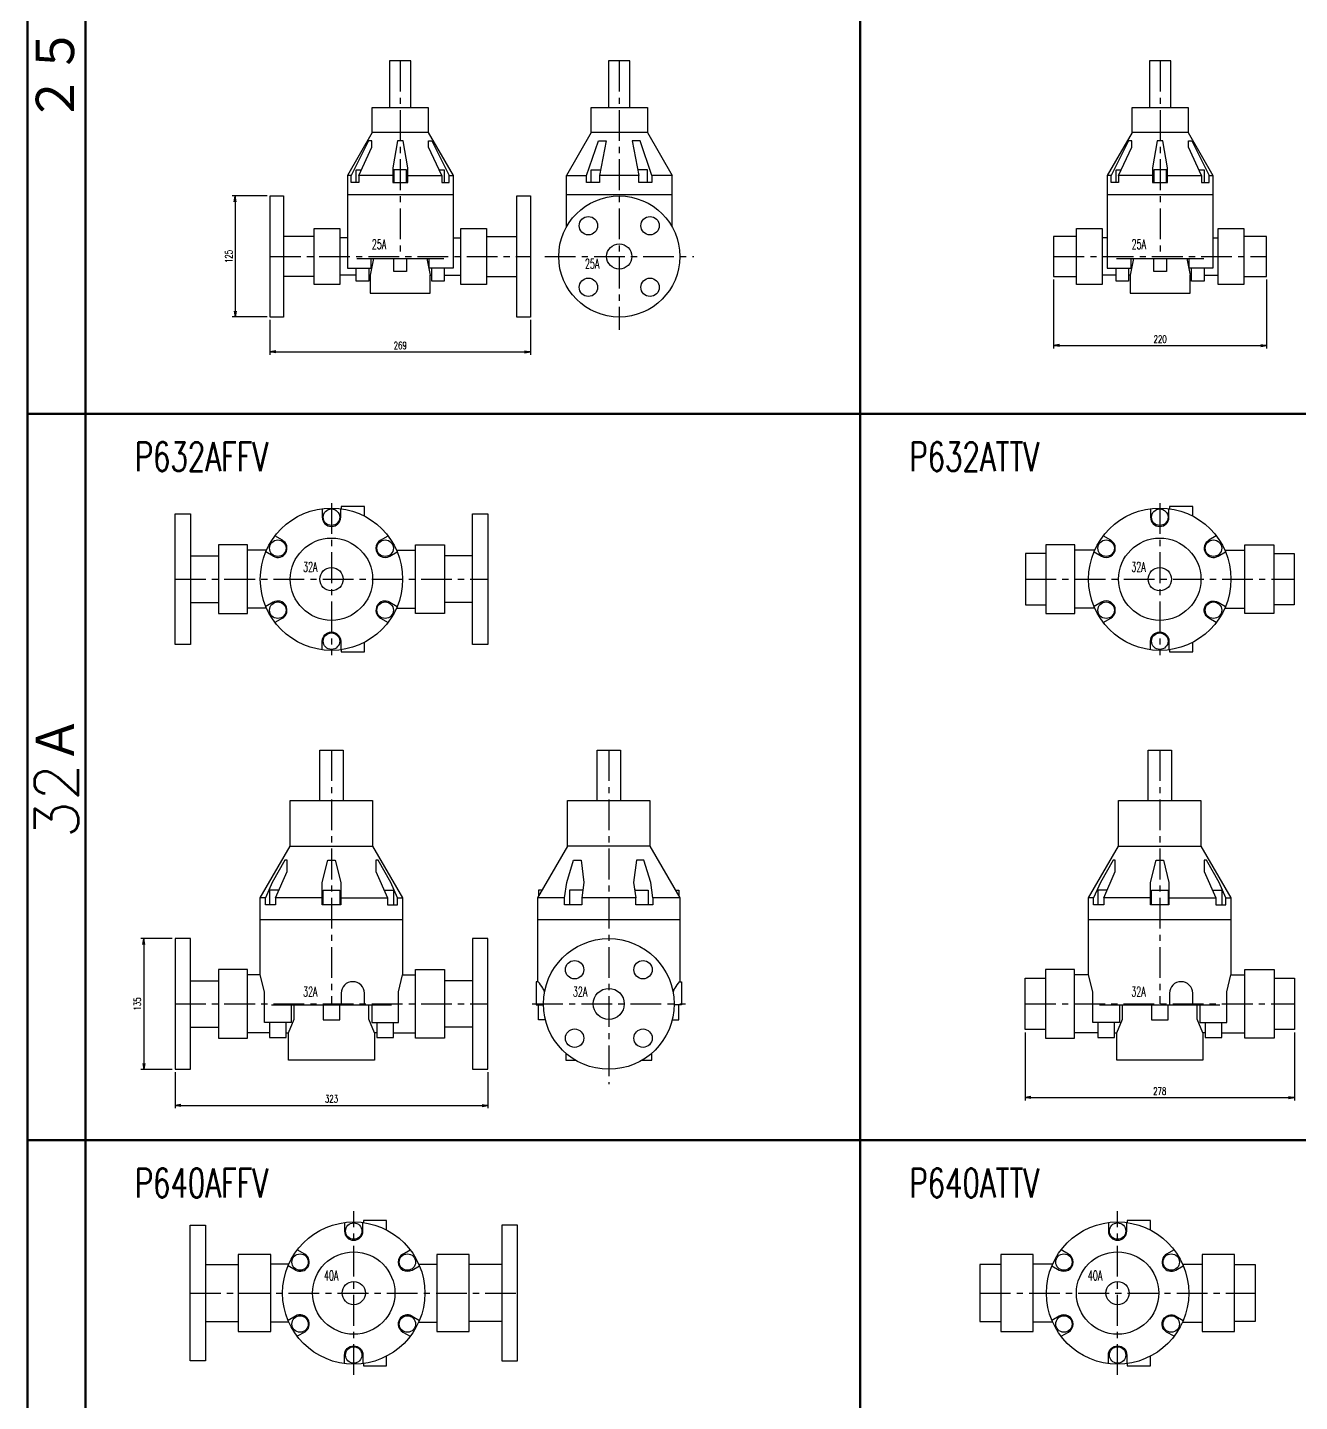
# Model space of a CAD drawing. Header units: millimetres. Extents: x 1711 to 90196, y -23291 to 8516.
# Drawn here: x 19972 to 21285, y -15264 to -13845 of the extents above; entities that cross this region are included whole.
import ezdxf

# ---------------------------------------------------------------- set-up
doc = ezdxf.new("R2010")
doc.units = ezdxf.units.MM
doc.header["$PDMODE"] = 35
doc.linetypes.add('CENTER', pattern=[50.8, 31.75, -6.35, 6.35, -6.35])
for name, color, linetype in [('CEN', 2, 'CENTER'), ('寸法', 2, 'Continuous'), ('配管-CVP', 4, 'Continuous')]:
    doc.layers.add(name, color=color, linetype=linetype)
doc.layers.add('line', color=153, linetype='Continuous', lineweight=50)
doc.styles.add('kpk', font='romans.shx', dxfattribs={"width": 0.7, "bigfont": 'extfont2.shx'})
doc.styles.get("Standard").update_dxf_attribs({"font": 'romans.shx', "bigfont": 'extfont.shx'})
doc.dimstyles.new('KPK-3', dxfattribs={"dimscale": 3, "dimtxt": 2.5, "dimasz": 2, "dimexe": 1, "dimexo": 1, "dimgap": 1, "dimtad": 3, "dimdec": 1, "dimdsep": 46, "dimtxsty": 'kpk', "dimblk": 'OPEN', "dimcen": 2.5, "dimclrd": 2, "dimclre": 2, "dimclrt": 4, "dimadec": 1, "dimazin": 2, "dimtfac": 1, "dimtdec": 1, "dimtmove": 0, "dimatfit": 2, "dimldrblk": 'OPEN', "dimfxl": 0, "dimlwd": -1, "dimlwe": -1, "dimarcsym": 0})

# ---------------------------------------------------------------- blocks, each defined once
blk = doc.blocks.new('_Open')
at = {"color": 0, "linetype": 'ByBlock', "lineweight": -2}
for p, q in [((-1, 0.17), (0, 0)), ((-1, -0.17), (0, 0)), ((0, 0), (-1, 0))]:
    blk.add_line(p, q, dxfattribs=at)
blk = doc.blocks.new('*D3018')
at = {"layer": 'Defpoints', "color": 0, "transparency": 16777216}
for p in [(20222.2, -14143.6), (20491.2, -14143.6), (20491.2, -14179.7)]:
    blk.add_point(p, dxfattribs=at)
at = {"layer": '寸法', "color": 2, "transparency": 16777216}
for p, q in [((20222.2, -14146.6), (20222.2, -14182.7)), ((20491.2, -14146.6), (20491.2, -14182.7)), ((20228.2, -14179.7), (20485.2, -14179.7))]:
    blk.add_line(p, q, dxfattribs=at)
at = {"layer": '寸法', "color": 2, "transparency": 16777216, "xscale": 6, "yscale": 6, "zscale": 6, "rotation": 180}
blk.add_blockref('_Open', (20222.2, -14179.7), dxfattribs=at)
at = {"layer": '寸法', "color": 2, "transparency": 16777216, "xscale": 6, "yscale": 6, "zscale": 6}
blk.add_blockref('_Open', (20491.2, -14179.7), dxfattribs=at)
at = {"layer": '寸法', "color": 4, "transparency": 16777216, "insert": (20356.7, -14173), "char_height": 7.5, "attachment_point": 5, "style": 'kpk', "bg_fill": 3, "box_fill_scale": 1.1, "bg_fill_color": 256, "bg_fill_true_color": 13158600, "bg_fill_transparency": 0}
blk.add_mtext('269', dxfattribs=at)
blk = doc.blocks.new('*D3019')
at = {"layer": 'Defpoints', "color": 0, "transparency": 16777216}
for p in [(20124.2, -14920.5), (20447.2, -14920.5), (20447.2, -14957.7)]:
    blk.add_point(p, dxfattribs=at)
at = {"layer": '寸法', "color": 2, "transparency": 16777216}
for p, q in [((20124.2, -14923.5), (20124.2, -14960.7)), ((20447.2, -14923.5), (20447.2, -14960.7)), ((20130.2, -14957.7), (20441.2, -14957.7))]:
    blk.add_line(p, q, dxfattribs=at)
at = {"layer": '寸法', "color": 2, "transparency": 16777216, "xscale": 6, "yscale": 6, "zscale": 6, "rotation": 180}
blk.add_blockref('_Open', (20124.2, -14957.7), dxfattribs=at)
at = {"layer": '寸法', "color": 2, "transparency": 16777216, "xscale": 6, "yscale": 6, "zscale": 6}
blk.add_blockref('_Open', (20447.2, -14957.7), dxfattribs=at)
at = {"layer": '寸法', "color": 4, "transparency": 16777216, "insert": (20285.7, -14950.9), "char_height": 7.5, "attachment_point": 5, "style": 'kpk', "bg_fill": 3, "box_fill_scale": 1.1, "bg_fill_color": 256, "bg_fill_true_color": 13158600, "bg_fill_transparency": 0}
blk.add_mtext('323', dxfattribs=at)
blk = doc.blocks.new('*D3024')
at = {"layer": 'Defpoints', "color": 0, "transparency": 16777216}
for p in [(21002.1, -14879.5), (21280.1, -14879.5), (21280.1, -14949.7)]:
    blk.add_point(p, dxfattribs=at)
at = {"layer": '寸法', "color": 2, "transparency": 16777216}
for p, q in [((21002.1, -14882.5), (21002.1, -14952.7)), ((21280.1, -14882.5), (21280.1, -14952.7)), ((21008.1, -14949.7), (21274.1, -14949.7))]:
    blk.add_line(p, q, dxfattribs=at)
at = {"layer": '寸法', "color": 2, "transparency": 16777216, "xscale": 6, "yscale": 6, "zscale": 6, "rotation": 180}
blk.add_blockref('_Open', (21002.1, -14949.7), dxfattribs=at)
at = {"layer": '寸法', "color": 2, "transparency": 16777216, "xscale": 6, "yscale": 6, "zscale": 6}
blk.add_blockref('_Open', (21280.1, -14949.7), dxfattribs=at)
at = {"layer": '寸法', "color": 4, "transparency": 16777216, "insert": (21141.1, -14943), "char_height": 7.5, "attachment_point": 5, "style": 'kpk', "bg_fill": 3, "box_fill_scale": 1.1, "bg_fill_color": 256, "bg_fill_true_color": 13158600, "bg_fill_transparency": 0}
blk.add_mtext('278', dxfattribs=at)
blk = doc.blocks.new('*D3025')
at = {"layer": 'Defpoints', "color": 0, "transparency": 16777216}
for p in [(21031.5, -14101.9), (21251.5, -14101.9), (21251.5, -14173.1)]:
    blk.add_point(p, dxfattribs=at)
at = {"layer": '寸法', "color": 2, "transparency": 16777216}
for p, q in [((21031.5, -14104.9), (21031.5, -14176.1)), ((21251.5, -14104.9), (21251.5, -14176.1)), ((21037.5, -14173.1), (21245.5, -14173.1))]:
    blk.add_line(p, q, dxfattribs=at)
at = {"layer": '寸法', "color": 2, "transparency": 16777216, "xscale": 6, "yscale": 6, "zscale": 6, "rotation": 180}
blk.add_blockref('_Open', (21031.5, -14173.1), dxfattribs=at)
at = {"layer": '寸法', "color": 2, "transparency": 16777216, "xscale": 6, "yscale": 6, "zscale": 6}
blk.add_blockref('_Open', (21251.5, -14173.1), dxfattribs=at)
at = {"layer": '寸法', "color": 4, "transparency": 16777216, "insert": (21141.5, -14166.4), "char_height": 7.5, "attachment_point": 5, "style": 'kpk', "bg_fill": 3, "box_fill_scale": 1.1, "bg_fill_color": 256, "bg_fill_true_color": 13158600, "bg_fill_transparency": 0}
blk.add_mtext('220', dxfattribs=at)
blk = doc.blocks.new('*D2996')
at = {"layer": 'Defpoints', "color": 0, "transparency": 16777216}
for p in [(20222.2, -14018.6), (20186.3, -14143.6), (20222.2, -14143.6)]:
    blk.add_point(p, dxfattribs=at)
at = {"layer": '寸法', "color": 2, "transparency": 16777216}
for p, q in [((20219.2, -14018.6), (20183.3, -14018.6)), ((20186.3, -14024.6), (20186.3, -14137.6)), ((20219.2, -14143.6), (20183.3, -14143.6))]:
    blk.add_line(p, q, dxfattribs=at)
at = {"layer": '寸法', "color": 2, "transparency": 16777216, "xscale": 6, "yscale": 6, "zscale": 6}
for p, rotation in [((20186.3, -14018.6), 90), ((20186.3, -14143.6), 270)]:
    blk.add_blockref('_Open', p, dxfattribs=dict(at, rotation=rotation))
at = {"layer": '寸法', "color": 4, "transparency": 16777216, "insert": (20179.6, -14081.1), "char_height": 7.5, "attachment_point": 5, "rotation": 90, "style": 'kpk', "bg_fill": 3, "box_fill_scale": 1.1, "bg_fill_color": 256, "bg_fill_true_color": 13158600, "bg_fill_transparency": 0}
blk.add_mtext('125', dxfattribs=at)
blk = doc.blocks.new('*D2997')
at = {"layer": 'Defpoints', "color": 0, "transparency": 16777216}
for p in [(20124.2, -14785.5), (20091.9, -14920.5), (20124.2, -14920.5)]:
    blk.add_point(p, dxfattribs=at)
at = {"layer": '寸法', "color": 2, "transparency": 16777216}
for p, q in [((20121.2, -14785.5), (20088.9, -14785.5)), ((20091.9, -14791.5), (20091.9, -14914.5)), ((20121.2, -14920.5), (20088.9, -14920.5))]:
    blk.add_line(p, q, dxfattribs=at)
at = {"layer": '寸法', "color": 2, "transparency": 16777216, "xscale": 6, "yscale": 6, "zscale": 6}
for p, rotation in [((20091.9, -14785.5), 90), ((20091.9, -14920.5), 270)]:
    blk.add_blockref('_Open', p, dxfattribs=dict(at, rotation=rotation))
at = {"layer": '寸法', "color": 4, "transparency": 16777216, "insert": (20085.2, -14853), "char_height": 7.5, "attachment_point": 5, "rotation": 90, "style": 'kpk', "bg_fill": 3, "box_fill_scale": 1.1, "bg_fill_color": 256, "bg_fill_true_color": 13158600, "bg_fill_transparency": 0}
blk.add_mtext('135', dxfattribs=at)
blk = doc.blocks.new('A$Cba4892d7')
at = {"layer": 'line'}
for p, q in [((60, 0), (60, -4960)), ((860, -100), (860, -4960)), ((0, -2610), (2460, -2610)), ((0, -3360), (2460, -3360))]:
    blk.add_line(p, q, dxfattribs=at)
blk.add_lwpolyline([(0, -4960), (0, 0), (2460, 0), (2460, -4960)], close=True, dxfattribs=at)
at = {"layer": 'line', "char_height": 45, "attachment_point": 5, "rotation": 90}
for s, insert in [('２５Ａ', (30, -2235)), ('32Ａ', (30, -2985))]:
    blk.add_mtext(s, dxfattribs=dict(at, insert=insert))
at = {"layer": 'line', "char_height": 30, "attachment_point": 4}
for s, insert in [('{\\W0.7;P632AFFV}', (110.7, -2654.1)), ('{\\W0.7;P632ATTV}', (910.7, -2654.1)), ('{\\W0.7;P640AFFV}', (110.7, -3404.1)), ('{\\W0.7;P640ATTV}', (910.7, -3404.1))]:
    blk.add_mtext(s, dxfattribs=dict(at, insert=insert))

msp = doc.modelspace()

# ---------------------------------------------------------------- linework, layer by layer
at = {"layer": 'CEN'}
for p, q in [((20356.7191, -13879.1206), (20356.7191, -14081.1206)), ((20582.8942, -13879.1206), (20582.8942, -14156.6831)), ((21141.4556, -13879.1206), (21141.4556, -14081.1206)), ((20222.2191, -14081.1206), (20491.2191, -14081.1206)), ((20506.0174, -14081.1206), (20659.771, -14081.1206)), ((21031.4556, -14081.1206), (21251.4556, -14081.1206)), ((20285.7003, -14335.7596), (20285.7003, -14492.9596)), ((21141.1331, -14335.7596), (21141.1331, -14492.9596)), ((20124.2003, -14414.3596), (20447.2003, -14414.3596)), ((21002.3831, -14414.3596), (21279.8831, -14414.3596)), ((20285.7003, -14590.9622), (20285.7003, -14852.9622)), ((20572.0913, -14590.9622), (20572.0913, -14935.9622)), ((21141.1331, -14590.9622), (21141.1331, -14852.9622)), ((20124.2003, -14852.9622), (20447.2003, -14852.9622)), ((20492.9563, -14852.9622), (20651.2263, -14852.9622)), ((21002.1331, -14852.9622), (21280.1331, -14852.9622)), ((20308.6813, -15236.0247), (20308.6813, -15067.0247)), ((21097.5507, -15236.0247), (21097.5507, -15067.0247)), ((20139.6813, -15151.5247), (20477.6813, -15151.5247)), ((20955.3707, -15151.5247), (21239.7307, -15151.5247))]:
    msp.add_line(p, q, dxfattribs=at)
at = {"layer": '配管-CVP', "color": 0, "linetype": 'ByBlock'}
for p, q in [((20385.7191, -13953.1206), (20411.2191, -13997.3553)), ((20611.8942, -13953.1206), (20637.3942, -13997.3553)), ((21170.4556, -13953.1206), (21195.9556, -13997.3553)), ((20411.2191, -14017.3706), (20302.2191, -14017.3706)), ((20637.3942, -14017.3706), (20528.3942, -14017.3706)), ((21195.9556, -14017.3706), (21086.9556, -14017.3706)), ((20267.7191, -14060.3706), (20236.2191, -14060.3706)), ((20445.7191, -14060.3706), (20477.2191, -14060.3706)), ((20302.2191, -14061.7206), (20294.2191, -14061.7206)), ((20411.2191, -14061.7206), (20419.2191, -14061.7206)), ((21086.9556, -14061.7206), (21081.4556, -14061.7206)), ((21195.9556, -14061.7206), (21201.4556, -14061.7206)), ((20311.7191, -14083.1206), (20401.7191, -14083.1206)), ((21096.4556, -14083.1206), (21186.4556, -14083.1206)), ((20267.7191, -14101.8706), (20236.2191, -14101.8706)), ((20311.2479, -14100.5206), (20294.2191, -14100.5206)), ((20402.1902, -14100.5206), (20419.2191, -14100.5206)), ((20445.7191, -14101.8706), (20477.2191, -14101.8706)), ((21095.9844, -14100.5206), (21081.4556, -14100.5206)), ((21186.9267, -14100.5206), (21201.4556, -14100.5206)), ((20235.0247, -14374.1324), (20227.3313, -14369.6907)), ((20336.3759, -14374.1324), (20344.0692, -14369.6907)), ((20218.6015, -14384.3596), (20198.9503, -14384.3596)), ((20225.5247, -14390.5869), (20217.8313, -14386.1452)), ((20345.8759, -14390.5869), (20353.5692, -14386.1452)), ((20352.7991, -14384.3596), (20372.4503, -14384.3596)), ((21074.0343, -14384.3596), (21053.3831, -14384.3596)), ((21208.2319, -14384.3596), (21228.8831, -14384.3596)), ((20140.2003, -14390.3596), (20168.9503, -14390.3596)), ((20431.2003, -14390.3596), (20402.4503, -14390.3596)), ((20140.2003, -14438.3596), (20168.9503, -14438.3596)), ((20225.5247, -14438.1324), (20217.8313, -14442.5741)), ((20345.8759, -14438.1324), (20353.5692, -14442.5741)), ((20431.2003, -14438.3596), (20402.4503, -14438.3596)), ((20218.6015, -14444.3596), (20198.9503, -14444.3596)), ((20235.0247, -14454.5869), (20227.3313, -14459.0286)), ((20336.3759, -14454.5869), (20344.0692, -14459.0286)), ((20352.7991, -14444.3596), (20372.4503, -14444.3596)), ((21074.0343, -14444.3596), (21053.3831, -14444.3596)), ((21208.2319, -14444.3596), (21228.8831, -14444.3596)), ((20295.2003, -14743.4622), (20343.5752, -14743.4622)), ((20526.51, -14743.4622), (20498.9593, -14743.4622)), ((21150.6331, -14743.4622), (21199.0079, -14743.4622)), ((20359.2003, -14766.2122), (20212.2003, -14766.2122)), ((20645.5913, -14766.2122), (20498.5913, -14766.2122)), ((21214.6331, -14766.2122), (21067.6331, -14766.2122)), ((20140.2003, -14828.9622), (20168.9503, -14828.9622)), ((20431.2003, -14828.9622), (20402.4503, -14828.9622)), ((20223.6023, -14853.9622), (20347.7982, -14853.9622)), ((21079.0351, -14853.9622), (21203.231, -14853.9622)), ((20140.2003, -14876.9622), (20168.9503, -14876.9622)), ((20221.7747, -14882.9622), (20198.9503, -14882.9622)), ((20349.6259, -14882.9622), (20372.4503, -14882.9622)), ((20431.2003, -14876.9622), (20402.4503, -14876.9622)), ((21077.2074, -14882.9622), (21053.1331, -14882.9622)), ((21205.0587, -14882.9622), (21229.1331, -14882.9622)), ((20258.0057, -15111.2975), (20250.3124, -15106.8557)), ((20359.3569, -15111.2975), (20367.0502, -15106.8557)), ((20155.6813, -15122.0247), (20189.4313, -15122.0247)), ((20241.5825, -15121.5247), (20222.9313, -15121.5247)), ((20248.5057, -15127.752), (20240.8124, -15123.3102)), ((20368.8569, -15127.752), (20376.5502, -15123.3102)), ((20375.7801, -15121.5247), (20394.4313, -15121.5247)), ((20461.6813, -15122.0247), (20427.9313, -15122.0247)), ((21030.4519, -15121.5247), (21010.3007, -15121.5247)), ((21164.6496, -15121.5247), (21184.8007, -15121.5247)), ((20155.6813, -15181.0247), (20189.4313, -15181.0247)), ((20241.5825, -15181.5247), (20222.9313, -15181.5247)), ((20248.5057, -15175.2975), (20240.8124, -15179.7392)), ((20368.8569, -15175.2975), (20376.5502, -15179.7392)), ((20375.7801, -15181.5247), (20394.4313, -15181.5247)), ((20461.6813, -15181.0247), (20427.9313, -15181.0247)), ((21030.4519, -15181.5247), (21010.3007, -15181.5247)), ((21164.6496, -15181.5247), (21184.8007, -15181.5247)), ((20258.0057, -15191.752), (20250.3124, -15196.1937)), ((20359.3569, -15191.752), (20367.0502, -15196.1937))]:
    msp.add_line(p, q, dxfattribs=at)
for points in [[(20367.7191, -13927.1206), (20367.7191, -13879.1206), (20345.7191, -13879.1206), (20345.7191, -13927.1206)], [(20593.8942, -13927.1206), (20593.8942, -13879.1206), (20571.8942, -13879.1206), (20571.8942, -13927.1206)], [(21152.4556, -13927.1206), (21152.4556, -13879.1206), (21130.4556, -13879.1206), (21130.4556, -13927.1206)], [(20327.7191, -13953.1206), (20327.7191, -13927.1206), (20385.7191, -13927.1206), (20385.7191, -13953.1206), (20327.7191, -13953.1206), (20302.2191, -13997.3553), (20302.2191, -14093.1206), (20326.7191, -14093.1206), (20326.7191, -14083.1206)], [(20553.8942, -13953.1206), (20553.8942, -13927.1206), (20611.8942, -13927.1206), (20611.8942, -13953.1206), (20553.8942, -13953.1206), (20528.3942, -13997.3553)], [(21112.4556, -13953.1206), (21112.4556, -13927.1206), (21170.4556, -13927.1206), (21170.4556, -13953.1206), (21112.4556, -13953.1206), (21086.9556, -13997.3553), (21086.9556, -14093.1206), (21111.4556, -14093.1206), (21111.4556, -14083.1206)], [(20313.8562, -13997.3553), (20327.4871, -13968.132), (20327.4871, -13961.6206), (20324.0643, -13961.6206), (20306.1368, -13997.3553)], [(20399.5819, -13997.3553), (20385.951, -13968.132), (20385.951, -13961.6206), (20389.3738, -13961.6206), (20407.3013, -13997.3553)], [(20637.3942, -14050.5265), (20637.3942, -13997.3553), (20616.5547, -13997.3553), (20604.421, -13961.6206), (20596.3675, -13961.6206), (20603.1843, -13997.3553), (20562.6042, -13997.3553)], [(21098.5927, -13997.3553), (21112.2236, -13968.132), (21112.2236, -13961.6206), (21108.8008, -13961.6206), (21090.8733, -13997.3553)], [(21184.3184, -13997.3553), (21170.6875, -13968.132), (21170.6875, -13961.6206), (21174.1104, -13961.6206), (21192.0378, -13997.3553)], [(20348.9691, -13997.3553), (20313.8562, -13997.3553), (20313.8562, -14004.6206), (20306.1368, -14004.6206), (20306.1368, -13997.3553), (20302.2191, -13997.3553)], [(20311.2479, -14004.6206), (20311.2479, -13991.6206), (20316.5311, -13991.6206)], [(20363.2191, -14004.6206), (20363.2191, -13991.6206), (20350.2191, -13991.6206), (20350.2191, -14004.6206)], [(20364.4691, -13997.3553), (20399.5819, -13997.3553), (20399.5819, -14004.6206), (20407.3013, -14004.6206), (20407.3013, -13997.3553), (20411.2191, -13997.3553), (20411.2191, -14093.1206), (20386.7191, -14093.1206), (20386.7191, -14083.1206)], [(20396.907, -13991.6206), (20402.1902, -13991.6206), (20402.1902, -14004.6206)], [(20528.3942, -14050.5265), (20528.3942, -13997.3553), (20549.2337, -13997.3553)], [(20553.8942, -14004.6206), (20553.8942, -13991.6206), (20563.6981, -13991.6206)], [(20611.8942, -14004.6206), (20611.8942, -13991.6206), (20602.0903, -13991.6206)], [(20616.5547, -13997.3553), (20616.5547, -14004.6206), (20603.1843, -14004.6206), (20603.1843, -13997.3553)], [(21133.7056, -13997.3553), (21098.5927, -13997.3553), (21098.5927, -14004.6206), (21090.8733, -14004.6206), (21090.8733, -13997.3553), (21086.9556, -13997.3553)], [(21095.9844, -14004.6206), (21095.9844, -13991.6206), (21101.2676, -13991.6206)], [(21147.9556, -14004.6206), (21147.9556, -13991.6206), (21134.9556, -13991.6206), (21134.9556, -14004.6206)], [(21149.2056, -13997.3553), (21184.3184, -13997.3553), (21184.3184, -14004.6206), (21192.0378, -14004.6206), (21192.0378, -13997.3553), (21195.9556, -13997.3553), (21195.9556, -14093.1206), (21171.4556, -14093.1206), (21171.4556, -14083.1206)], [(21181.6435, -13991.6206), (21186.9267, -13991.6206), (21186.9267, -14004.6206)], [(20329.2191, -14083.1206), (20325.7191, -14100.5206), (20324.2479, -14100.5206)], [(20363.2191, -14083.1206), (20363.2191, -14096.6206), (20350.2191, -14096.6206), (20350.2191, -14083.1206)], [(20384.2191, -14083.1206), (20387.7191, -14100.5206), (20389.1902, -14100.5206)], [(20324.2479, -14093.1206), (20324.2479, -14106.6206), (20311.2479, -14106.6206), (20311.2479, -14093.1206)], [(20325.7191, -14100.5206), (20325.7191, -14119.1206), (20387.7191, -14119.1206), (20387.7191, -14100.5206)], [(20402.1902, -14093.1206), (20402.1902, -14106.6206), (20389.1902, -14106.6206), (20389.1902, -14093.1206)], [(20319.7003, -14349.1964), (20319.7003, -14339.3596), (20295.7003, -14339.3596), (20295.7003, -14341.5431)], [(21175.1331, -14349.1964), (21175.1331, -14339.3596), (21151.1331, -14339.3596), (21151.1331, -14341.5431)], [(21023.3831, -14387.8596), (21002.3831, -14387.8596), (21002.3831, -14440.8596), (21023.3831, -14440.8596)], [(21258.8831, -14387.8596), (21279.8831, -14387.8596), (21279.8831, -14440.8596), (21258.8831, -14440.8596)], [(20295.7003, -14487.1762), (20295.7003, -14489.3596), (20319.7003, -14489.3596), (20319.7003, -14479.5229)], [(21151.1331, -14487.1762), (21151.1331, -14489.3596), (21175.1331, -14489.3596), (21175.1331, -14479.5229)], [(20273.7003, -14642.9622), (20273.7003, -14590.9622), (20297.7003, -14590.9622), (20297.7003, -14642.9622)], [(20560.0913, -14642.9622), (20560.0913, -14590.9622), (20584.0913, -14590.9622), (20584.0913, -14642.9622)], [(21129.1331, -14642.9622), (21129.1331, -14590.9622), (21153.1331, -14590.9622), (21153.1331, -14642.9622)], [(20212.2003, -14822.9622), (20212.2003, -14743.4622), (20243.2003, -14689.9622), (20243.2003, -14642.9622), (20328.2003, -14642.9622), (20328.2003, -14689.9622)], [(20529.5913, -14689.9622), (20529.5913, -14642.9622), (20614.5913, -14642.9622), (20614.5913, -14689.9622), (20645.5913, -14743.4622), (20645.5913, -14829.9622)], [(21067.6331, -14822.9622), (21067.6331, -14743.4622), (21098.6331, -14689.9622), (21098.6331, -14642.9622), (21183.6331, -14642.9622), (21183.6331, -14689.9622)], [(20243.2003, -14689.9622), (20328.2003, -14689.9622), (20359.2003, -14743.4622), (20359.2003, -14822.9622)], [(20614.5913, -14689.9622), (20529.5913, -14689.9622), (20498.5913, -14743.4622), (20498.5913, -14829.9622)], [(21098.6331, -14689.9622), (21183.6331, -14689.9622), (21214.6331, -14743.4622), (21214.6331, -14822.9622)], [(20276.2003, -14743.4622), (20227.8254, -14743.4622), (20239.7747, -14716.3342), (20239.7747, -14704.4622), (20237.4071, -14704.4622), (20224.4437, -14727.4622), (20217.3961, -14743.4622), (20212.5683, -14743.4622)], [(20354.0045, -14743.4622), (20346.9568, -14727.4622), (20333.9934, -14704.4622), (20331.6259, -14704.4622), (20331.6259, -14716.3342), (20343.5752, -14743.4622), (20343.5752, -14750.4622), (20354.0045, -14750.4622), (20354.0045, -14743.4622), (20358.8323, -14743.4622)], [(20645.2233, -14743.4622), (20617.6725, -14743.4622), (20615.476, -14727.4622), (20608.4045, -14704.4622), (20600.7379, -14704.4622), (20597.7019, -14727.4622), (20599.8658, -14743.4622), (20544.3394, -14743.4622)], [(21131.6331, -14743.4622), (21083.2582, -14743.4622), (21095.2074, -14716.3342), (21095.2074, -14704.4622), (21092.8399, -14704.4622), (21079.8765, -14727.4622), (21072.8289, -14743.4622), (21068.0011, -14743.4622)], [(21209.4373, -14743.4622), (21202.3896, -14727.4622), (21189.4262, -14704.4622), (21187.0587, -14704.4622), (21187.0587, -14716.3342), (21199.0079, -14743.4622), (21199.0079, -14750.4622), (21209.4373, -14750.4622), (21209.4373, -14743.4622), (21214.2651, -14743.4622)], [(20231.3492, -14735.4622), (20221.7747, -14735.4622), (20221.7747, -14750.4622)], [(20277.2003, -14750.4622), (20277.2003, -14735.4622), (20294.2003, -14735.4622), (20294.2003, -14750.4622)], [(20340.0513, -14735.4622), (20349.6259, -14735.4622), (20349.6259, -14750.4622)], [(20503.2268, -14735.4622), (20499.5913, -14735.4622), (20499.5913, -14741.7912)], [(20544.3167, -14735.4622), (20531.5913, -14735.4622), (20531.5913, -14750.4622)], [(20599.8658, -14735.4622), (20612.5913, -14735.4622), (20612.5913, -14750.4622)], [(20640.9558, -14735.4622), (20644.5913, -14735.4622), (20644.5913, -14741.7912)], [(21086.782, -14735.4622), (21077.2074, -14735.4622), (21077.2074, -14750.4622)], [(21132.6331, -14750.4622), (21132.6331, -14735.4622), (21149.6331, -14735.4622), (21149.6331, -14750.4622)], [(21195.4841, -14735.4622), (21205.0587, -14735.4622), (21205.0587, -14750.4622)], [(20227.8254, -14743.4622), (20227.8254, -14750.4622), (20217.3961, -14750.4622), (20217.3961, -14743.4622)], [(20617.6725, -14743.4622), (20617.6725, -14750.4622), (20599.8658, -14750.4622), (20599.8658, -14743.4622)], [(21083.2582, -14743.4622), (21083.2582, -14750.4622), (21072.8289, -14750.4622), (21072.8289, -14743.4622)], [(20244.2003, -14853.9622), (20244.2003, -14871.9622), (20216.5263, -14871.9622), (20216.5263, -14840.5729), (20212.2003, -14822.9622), (20198.9503, -14822.9622)], [(20327.2003, -14853.9622), (20327.2003, -14871.9622), (20354.8743, -14871.9622), (20354.8743, -14840.5729), (20359.2003, -14822.9622), (20372.4503, -14822.9622)], [(21099.6331, -14853.9622), (21099.6331, -14871.9622), (21071.9591, -14871.9622), (21071.9591, -14840.5729), (21067.6331, -14822.9622), (21053.1331, -14822.9622)], [(21182.6331, -14853.9622), (21182.6331, -14871.9622), (21210.307, -14871.9622), (21210.307, -14840.5729), (21214.6331, -14822.9622), (21229.1331, -14822.9622)], [(20499.2584, -14829.9622), (20497.0913, -14829.9622), (20497.0913, -14853.9622), (20504.5987, -14853.9622)], [(20644.9241, -14829.9622), (20647.0913, -14829.9622), (20647.0913, -14853.9622), (20639.5839, -14853.9622)], [(20238.7747, -14882.9622), (20241.2003, -14882.9622), (20247.1423, -14868.8211), (20247.1423, -14853.9622)], [(20277.2003, -14853.9622), (20277.2003, -14869.4622), (20294.2003, -14869.4622), (20294.2003, -14853.9622)], [(20332.6259, -14882.9622), (20330.2003, -14882.9622), (20324.2583, -14868.8211), (20324.2583, -14853.9622)], [(20506.639, -14869.4622), (20499.5913, -14869.4622), (20499.5913, -14853.9622)], [(20637.5435, -14869.4622), (20644.5913, -14869.4622), (20644.5913, -14853.9622)], [(21132.6331, -14853.9622), (21132.6331, -14869.4622), (21149.6331, -14869.4622), (21149.6331, -14853.9622)], [(20221.7747, -14871.9622), (20221.7747, -14887.4622), (20238.7747, -14887.4622), (20238.7747, -14871.9622)], [(20330.2003, -14882.9622), (20330.2003, -14910.9622), (20241.2003, -14910.9622), (20241.2003, -14882.9622)], [(20332.6259, -14871.9622), (20332.6259, -14887.4622), (20349.6259, -14887.4622), (20349.6259, -14871.9622)], [(20527.5913, -14903.7165), (20527.5913, -14910.9622), (20537.5623, -14910.9622)], [(20606.6202, -14910.9622), (20616.5913, -14910.9622), (20616.5913, -14903.7165)], [(20342.6813, -15086.3615), (20342.6813, -15076.5247), (20318.6813, -15076.5247), (20318.6813, -15078.7082)], [(21131.5507, -15086.3615), (21131.5507, -15076.5247), (21107.5507, -15076.5247), (21107.5507, -15078.7082)], [(20976.8007, -15122.0247), (20955.3707, -15122.0247), (20955.3707, -15181.0247), (20976.8007, -15181.0247)], [(21218.3007, -15122.0247), (21239.7307, -15122.0247), (21239.7307, -15181.0247), (21218.3007, -15181.0247)], [(20318.6813, -15224.3413), (20318.6813, -15226.5247), (20342.6813, -15226.5247), (20342.6813, -15216.688)], [(21107.5507, -15224.3413), (21107.5507, -15226.5247), (21131.5507, -15226.5247), (21131.5507, -15216.688)]]:
    msp.add_lwpolyline(points, dxfattribs=at)
for points in [[(20348.9691, -13989.5093), (20348.9691, -14004.6206), (20364.4691, -14004.6206), (20364.4691, -13989.5093), (20359.6629, -13961.6206), (20353.7752, -13961.6206)], [(20549.2337, -14004.6206), (20549.2337, -13997.3553), (20561.3675, -13961.6206), (20569.421, -13961.6206), (20562.6042, -13997.3553), (20562.6042, -14004.6206)], [(21133.7056, -13989.5093), (21133.7056, -14004.6206), (21149.2056, -14004.6206), (21149.2056, -13989.5093), (21144.3994, -13961.6206), (21138.5117, -13961.6206)], [(20267.7191, -14110.1206), (20267.7191, -14052.1206), (20294.2191, -14052.1206), (20294.2191, -14110.1206)], [(20445.7191, -14052.1206), (20445.7191, -14110.1206), (20419.2191, -14110.1206), (20419.2191, -14052.1206)], [(20140.2003, -14481.8596), (20124.2003, -14481.8596), (20124.2003, -14346.8596), (20140.2003, -14346.8596)], [(20447.2003, -14481.8596), (20431.2003, -14481.8596), (20431.2003, -14346.8596), (20447.2003, -14346.8596)], [(20198.9503, -14378.8596), (20168.9503, -14378.8596), (20168.9503, -14449.8596), (20198.9503, -14449.8596)], [(20402.4503, -14449.8596), (20372.4503, -14449.8596), (20372.4503, -14378.8596), (20402.4503, -14378.8596)], [(21053.3831, -14378.8596), (21023.3831, -14378.8596), (21023.3831, -14449.8596), (21053.3831, -14449.8596)], [(21258.8831, -14449.8596), (21228.8831, -14449.8596), (21228.8831, -14378.8596), (21258.8831, -14378.8596)], [(20276.2003, -14727.4622), (20281.9842, -14704.4622), (20289.4163, -14704.4622), (20295.2003, -14727.4622), (20295.2003, -14750.4622), (20276.2003, -14750.4622)], [(20543.4446, -14704.4622), (20546.4806, -14727.4622), (20544.3167, -14743.4622), (20544.3167, -14750.4622), (20526.51, -14750.4622), (20526.51, -14743.4622), (20528.7066, -14727.4622), (20535.778, -14704.4622)], [(21131.6331, -14727.4622), (21137.417, -14704.4622), (21144.8491, -14704.4622), (21150.6331, -14727.4622), (21150.6331, -14750.4622), (21131.6331, -14750.4622)], [(20168.9503, -14888.4622), (20198.9503, -14888.4622), (20198.9503, -14817.4622), (20168.9503, -14817.4622)], [(20372.4503, -14817.4622), (20402.4503, -14817.4622), (20402.4503, -14888.4622), (20372.4503, -14888.4622)], [(20139.6813, -15081.5247), (20155.6813, -15081.5247), (20155.6813, -15221.5247), (20139.6813, -15221.5247)], [(20461.6813, -15221.5247), (20477.6813, -15221.5247), (20477.6813, -15081.5247), (20461.6813, -15081.5247)], [(20222.9313, -15191.2747), (20222.9313, -15111.7747), (20189.4313, -15111.7747), (20189.4313, -15191.2747)], [(20394.4313, -15191.2747), (20427.9313, -15191.2747), (20427.9313, -15111.7747), (20394.4313, -15111.7747)], [(21010.3007, -15191.2747), (21010.3007, -15111.7747), (20976.8007, -15111.7747), (20976.8007, -15191.2747)], [(21184.8007, -15191.2747), (21218.3007, -15191.2747), (21218.3007, -15111.7747), (21184.8007, -15111.7747)]]:
    msp.add_lwpolyline(points, close=True, dxfattribs=at)
for points in [[(20276.2003, -14341.4762), (20276.2003, -14350.3596, 1), (20295.2003, -14350.3596), (20295.2003, -14341.4762)], [(21131.6331, -14341.4762), (21131.6331, -14350.3596, 1), (21150.6331, -14350.3596), (21150.6331, -14341.4762)], [(21073.2641, -14386.1452), (21080.9574, -14390.5869, 1), (21090.4574, -14374.1324), (21082.7641, -14369.6907)], [(21199.502, -14369.6907), (21191.8087, -14374.1324, 1), (21201.3087, -14390.5869), (21209.002, -14386.1452)], [(21082.7641, -14459.0286), (21090.4574, -14454.5869, 1), (21080.9574, -14438.1324), (21073.2641, -14442.5741)], [(21199.502, -14459.0286), (21191.8087, -14454.5869, -1), (21201.3087, -14438.1324), (21209.002, -14442.5741)], [(20276.2003, -14487.2431), (20276.2003, -14478.3596, -1), (20295.2003, -14478.3596), (20295.2003, -14487.2431)], [(21131.6331, -14487.2431), (21131.6331, -14478.3596, -1), (21150.6331, -14478.3596), (21150.6331, -14487.2431)], [(20319.7003, -14853.9622), (20319.7003, -14841.9622, 1), (20295.7003, -14841.9622), (20295.7003, -14853.9622)], [(21175.1331, -14853.9622), (21175.1331, -14841.9622, 1), (21151.1331, -14841.9622), (21151.1331, -14853.9622)], [(20299.1813, -15078.6413), (20299.1813, -15087.5247, 1), (20318.1813, -15087.5247), (20318.1813, -15078.6413)], [(21088.0507, -15078.6413), (21088.0507, -15087.5247, 1), (21107.0507, -15087.5247), (21107.0507, -15078.6413)], [(21029.6818, -15123.3102), (21037.3751, -15127.752, 1), (21046.8751, -15111.2975), (21039.1818, -15106.8557)], [(21155.9197, -15106.8557), (21148.2264, -15111.2975, 1), (21157.7264, -15127.752), (21165.4197, -15123.3102)], [(21039.1818, -15196.1937), (21046.8751, -15191.752, 1), (21037.3751, -15175.2975), (21029.6818, -15179.7392)], [(21155.9197, -15196.1937), (21148.2264, -15191.752, -1), (21157.7264, -15175.2975), (21165.4197, -15179.7392)], [(20299.1813, -15224.4082), (20299.1813, -15215.5247, -1), (20318.1813, -15215.5247), (20318.1813, -15224.4082)], [(21088.0507, -15224.4082), (21088.0507, -15215.5247, -1), (21107.0507, -15215.5247), (21107.0507, -15224.4082)]]:
    msp.add_lwpolyline(points, format="xyb", dxfattribs=at)
for centre, radius in [((20582.8942, -14081.1206), 62.5), ((20551.0744, -14049.3008), 9.5), ((20614.714, -14049.3008), 9.5), ((20582.8942, -14081.1206), 13), ((20551.0744, -14112.9404), 9.5), ((20614.714, -14112.9404), 9.5), ((20285.7003, -14414.3596), 73.5), ((20285.7003, -14350.3596), 8.5), ((21141.1331, -14414.3596), 73.5), ((21141.1331, -14350.3596), 8.5), ((20285.7003, -14414.3596), 42.5), ((21141.1331, -14414.3596), 42.5), ((20230.2747, -14382.3596), 8.5), ((20341.1259, -14382.3596), 8.5), ((21085.7074, -14382.3596), 8.5), ((21196.5587, -14382.3596), 8.5), ((20285.7003, -14414.3596), 12), ((21141.1331, -14414.3596), 12), ((20230.2747, -14446.3596), 8.5), ((20341.1259, -14446.3596), 8.5), ((21085.7074, -14446.3596), 8.5), ((21196.5587, -14446.3596), 8.5), ((20285.7003, -14478.3596), 8.5), ((21141.1331, -14478.3596), 8.5), ((20572.0913, -14852.9622), 67.5), ((20536.7359, -14817.6069), 9.5), ((20607.4466, -14817.6069), 9.5), ((20572.0913, -14852.9622), 16), ((20536.7359, -14888.3176), 9.5), ((20607.4466, -14888.3176), 9.5), ((20308.6813, -15151.5247), 73.5), ((20308.6813, -15087.5247), 8.5), ((21097.5507, -15151.5247), 73.5), ((21097.5507, -15087.5247), 8.5), ((20253.2557, -15119.5247), 8.5), ((20308.6813, -15151.5247), 42.5), ((20364.1069, -15119.5247), 8.5), ((21042.1251, -15119.5247), 8.5), ((21097.5507, -15151.5247), 42.5), ((21152.9764, -15119.5247), 8.5), ((20308.6813, -15151.5247), 12), ((21097.5507, -15151.5247), 12), ((20253.2557, -15183.5247), 8.5), ((20364.1069, -15183.5247), 8.5), ((21042.1251, -15183.5247), 8.5), ((21152.9764, -15183.5247), 8.5), ((20308.6813, -15215.5247), 8.5), ((21097.5507, -15215.5247), 8.5)]:
    msp.add_circle(centre, radius, dxfattribs=at)
for centre, radius, start, end in [((20230.2747, -14382.3596), 9.5, 240, 60), ((20341.1259, -14382.3596), 9.5, 120, 300), ((20230.2747, -14446.3596), 9.5, 300, 120), ((20341.1259, -14446.3596), 9.5, 60, 240), ((20544.5913, -14739.4622), 4, 78.513088, 90), ((20599.5913, -14739.4622), 4, 90, 101.486912), ((20446.2081, -14872.3194), 67.8857, 31.749464, 38.605012), ((20486.928, -14847.1216), 20, 19.605672, 31.749464), ((20657.2545, -14847.1216), 20, 148.250536, 160.394328), ((20697.9745, -14872.3194), 67.8857, 141.394988, 148.250536), ((20253.2557, -15119.5247), 9.5, 240, 60), ((20364.1069, -15119.5247), 9.5, 120, 300), ((20253.2557, -15183.5247), 9.5, 300, 120), ((20364.1069, -15183.5247), 9.5, 60, 240)]:
    msp.add_arc(centre, radius, start, end, dxfattribs=at)

# ---------------------------------------------------------------- texts
at = {"layer": 'Defpoints', "color": 6, "linetype": 'ByBlock', "style": 'kpk', "width": 0.6}
for s, p in [('25A', (20327.3424, -14073.4017)), ('25A', (21112.0789, -14073.4017)), ('25A', (20547.5097, -14093.6357)), ('32A', (20256.3237, -14406.6408)), ('32A', (21111.7565, -14406.6408)), ('32A', (20256.3237, -14845.2433)), ('32A', (20535.0004, -14845.2433)), ('32A', (21111.7565, -14845.2433)), ('40A', (20277.98, -15138.3879)), ('40A', (21066.8495, -15138.3879))]:
    msp.add_text(s, height=10, dxfattribs=at).set_placement(p)

# ---------------------------------------------------------------- dimensions: what is measured, and where the dimension line sits
at = {"layer": '寸法'}
for base, p1, p2, picture, middle in [((20491.2191, -14179.7383), (20222.2191, -14143.6206), (20491.2191, -14143.6206), '*D3018', (20356.7191, -14172.9883)), ((20447.2003, -14957.6761), (20124.2003, -14920.4622), (20447.2003, -14920.4622), '*D3019', (20285.7003, -14950.9261))]:
    dim = msp.add_linear_dim(base=base, p1=p1, p2=p2, dimstyle='KPK-3', dxfattribs=at)
    dim.commit()
    dim.dimension.update_dxf_attribs({"geometry": picture, "text_midpoint": middle})

# ---------------------------------------------------------------- next in the draw order: linework, layer by layer
at = {"layer": '配管-CVP', "color": 0, "linetype": 'ByBlock'}
for points in [[(20491.2191, -14018.6206), (20491.2191, -14143.6206), (20477.2191, -14143.6206), (20477.2191, -14018.6206)], [(20431.2003, -14920.4622), (20447.2003, -14920.4622), (20447.2003, -14785.4622), (20431.2003, -14785.4622)]]:
    msp.add_lwpolyline(points, close=True, dxfattribs=at)

# ---------------------------------------------------------------- next in the draw order: dimensions: what is measured, and where the dimension line sits
at = {"layer": '寸法'}
for base, p1, p2, picture, middle in [((20186.3413, -14143.6206), (20222.2191, -14018.6206), (20222.2191, -14143.6206), '*D2996', (20179.5913, -14081.1206)), ((20091.9267, -14920.4622), (20124.2003, -14785.4622), (20124.2003, -14920.4622), '*D2997', (20085.1767, -14852.9622))]:
    dim = msp.add_linear_dim(base=base, p1=p1, p2=p2, angle=90, dimstyle='KPK-3', dxfattribs=at)
    dim.commit()
    dim.dimension.update_dxf_attribs({"geometry": picture, "text_midpoint": middle})
for base, p1, p2, picture, middle in [((21251.4556, -14173.1407), (21031.4556, -14101.8706), (21251.4556, -14101.8706), '*D3025', (21141.4556, -14166.3907)), ((21280.1331, -14949.7429), (21002.1331, -14879.4622), (21280.1331, -14879.4622), '*D3024', (21141.1331, -14942.9929))]:
    dim = msp.add_linear_dim(base=base, p1=p1, p2=p2, dimstyle='KPK-3', dxfattribs=at)
    dim.commit()
    dim.dimension.update_dxf_attribs({"geometry": picture, "text_midpoint": middle})

# ---------------------------------------------------------------- next in the draw order: linework, layer by layer
at = {"layer": '配管-CVP', "color": 0, "linetype": 'ByBlock'}
for points in [[(20222.2191, -14018.6206), (20236.2191, -14018.6206), (20236.2191, -14143.6206), (20222.2191, -14143.6206)], [(21054.9556, -14110.1206), (21054.9556, -14052.1206), (21081.4556, -14052.1206), (21081.4556, -14110.1206)], [(21227.9556, -14052.1206), (21227.9556, -14110.1206), (21201.4556, -14110.1206), (21201.4556, -14052.1206)], [(20124.2003, -14785.4622), (20124.2003, -14920.4622), (20140.2003, -14920.4622), (20140.2003, -14785.4622)], [(21023.1331, -14888.4622), (21053.1331, -14888.4622), (21053.1331, -14817.4622), (21023.1331, -14817.4622)], [(21229.1331, -14817.4622), (21259.1331, -14817.4622), (21259.1331, -14888.4622), (21229.1331, -14888.4622)]]:
    msp.add_lwpolyline(points, close=True, dxfattribs=at)
for points in [[(21054.9556, -14060.3706), (21031.4556, -14060.3706), (21031.4556, -14101.8706), (21054.9556, -14101.8706)], [(21227.9556, -14101.8706), (21251.4556, -14101.8706), (21251.4556, -14060.3706), (21227.9556, -14060.3706)], [(21113.9556, -14083.1206), (21110.4556, -14100.5206), (21108.9844, -14100.5206)], [(21147.9556, -14083.1206), (21147.9556, -14096.6206), (21134.9556, -14096.6206), (21134.9556, -14083.1206)], [(21168.9556, -14083.1206), (21172.4556, -14100.5206), (21173.9267, -14100.5206)], [(21108.9844, -14093.1206), (21108.9844, -14106.6206), (21095.9844, -14106.6206), (21095.9844, -14093.1206)], [(21110.4556, -14100.5206), (21110.4556, -14119.1206), (21172.4556, -14119.1206), (21172.4556, -14100.5206)], [(21186.9267, -14093.1206), (21186.9267, -14106.6206), (21173.9267, -14106.6206), (21173.9267, -14093.1206)], [(21023.1331, -14879.4622), (21002.1331, -14879.4622), (21002.1331, -14826.4622), (21023.1331, -14826.4622)], [(21259.1331, -14826.4622), (21280.1331, -14826.4622), (21280.1331, -14879.4622), (21259.1331, -14879.4622)], [(21094.2074, -14882.9622), (21096.6331, -14882.9622), (21102.575, -14868.8211), (21102.575, -14853.9622)], [(21188.0587, -14882.9622), (21185.6331, -14882.9622), (21179.6911, -14868.8211), (21179.6911, -14853.9622)], [(21077.2074, -14871.9622), (21077.2074, -14887.4622), (21094.2074, -14887.4622), (21094.2074, -14871.9622)], [(21185.6331, -14882.9622), (21185.6331, -14910.9622), (21096.6331, -14910.9622), (21096.6331, -14882.9622)], [(21188.0587, -14871.9622), (21188.0587, -14887.4622), (21205.0587, -14887.4622), (21205.0587, -14871.9622)]]:
    msp.add_lwpolyline(points, dxfattribs=at)

# ---------------------------------------------------------------- next in the draw order: block references
at = {"layer": 'line', "linetype": 'ByBlock'}
msp.add_blockref('A$Cba4892d7', (19971.7368, -11633.6234), dxfattribs=at)

doc.saveas('drawing.dxf')
